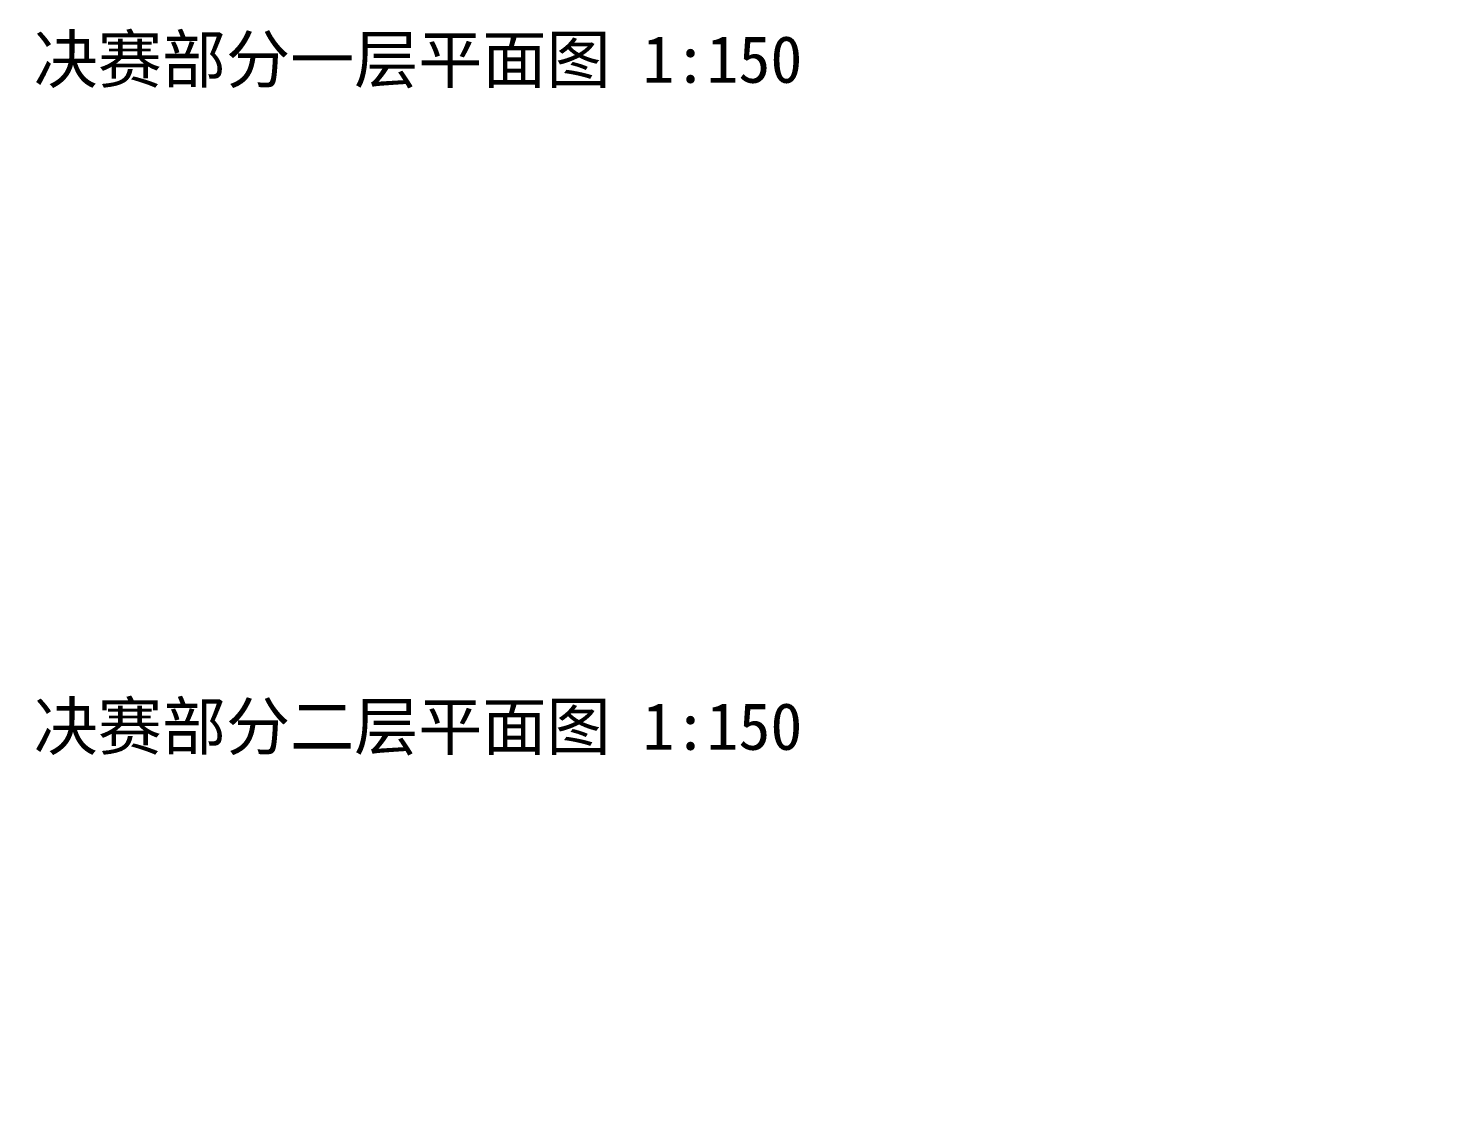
# Model space of a CAD drawing. Extents: x 23618587 to 48466785, y 42305484 to 86624613.
# Drawn here: x 24406031 to 24678952, y 43162400 to 43368852 of the extents above; entities that cross this region are included whole.
import ezdxf

# ---------------------------------------------------------------- set-up
doc = ezdxf.new("R2010")
doc.units = 0
doc.header["$MEASUREMENT"] = 0
doc.layers.add('AC-W', color=7, linetype='CONTINUOUS')
doc.layers.add('图框', color=7, linetype='CONTINUOUS')
doc.styles.add('TK1', font='SimSun.ttf', dxfattribs={"width": 0.8, "height": 4})

msp = doc.modelspace()

# ---------------------------------------------------------------- linework, layer by layer
at = {"layer": 'AC-W', "color": 7}
for centre, start, end in [((24148759.7883, 42835660.74182), 79.4743453433, 79.4743453433), ((24148766.30591, 42835659.45113), 78.1227654299, 78.1227654299), ((24148779.34207, 42835656.52904), 76.2090487924, 76.2090487924)]:
    msp.add_arc(centre, 530172.67138, start, end, dxfattribs=at)

# ---------------------------------------------------------------- texts
at = {"layer": '图框', "color": 0, "style": 'TK1'}
for s, p in [('决赛部分一层平面图 1:150', (24407027.58715, 43358454.28442)), ('决赛部分二层平面图 1:150', (24407027.58715, 43230710.64011))]:
    msp.add_text(s, height=9000, dxfattribs=at).set_placement(p)

doc.saveas('drawing.dxf')
